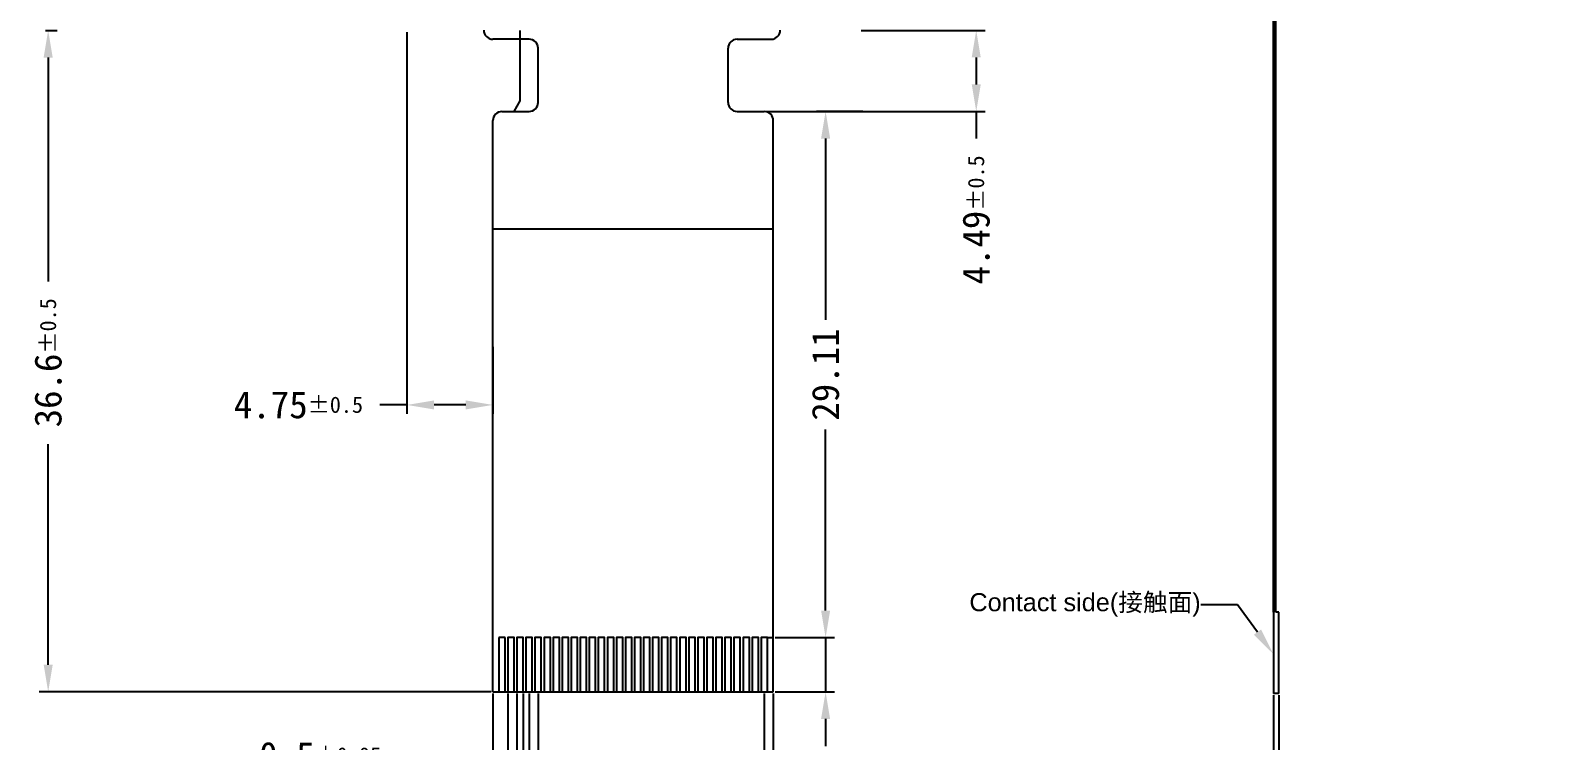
# Model space of a CAD drawing. Header units: millimetres. Extents: x 3150 to 3893, y 1403 to 2132.
# Drawn here: x 3349.5 to 3433.4, y 1981.7 to 2021 of the extents above; entities that cross this region are included whole.
import ezdxf
from ezdxf import colors
from ezdxf.entities.mleader import LeaderData, LeaderLine
from ezdxf.math import Vec2, Vec3

# ---------------------------------------------------------------- set-up
doc = ezdxf.new("R2010")
doc.units = ezdxf.units.MM
for name, color, linetype in [('2-BL-FPC', 2, 'Continuous'), ('3-LCD-FPC', 40, 'Continuous'), ('6-标注', 7, 'Continuous')]:
    doc.layers.add(name, color=color, linetype=linetype)
doc.styles.get("Standard").update_dxf_attribs({"font": 'arial.ttf'})
doc.styles.add('仿宋', font='')
doc.styles.get('仿宋').set_extended_font_data('仿宋_GB2312')
doc.dimstyles.new('_A1.5-公差0.05', dxfattribs={"dimtxt": 1.5, "dimasz": 1.5, "dimexe": 0.5, "dimexo": 0.1, "dimgap": 0.5, "dimtad": 0, "dimdsep": 46, "dimtxsty": '仿宋', "dimcen": 1.5, "dimclrd": 7, "dimclre": 7, "dimclrt": 7, "dimadec": 0, "dimazin": 2, "dimtol": 1, "dimtp": 0.05, "dimtm": 0.05, "dimtfac": 0.6, "dimtmove": 0, "dimatfit": 3, "dimfxl": 1, "dimtolj": 1, "dimarcsym": 0})
doc.dimstyles.new('_A1.5-公差0.5', dxfattribs={"dimtxt": 1.5, "dimasz": 1.5, "dimexe": 0.5, "dimexo": 0.1, "dimgap": 0.5, "dimtad": 0, "dimdsep": 46, "dimtxsty": '仿宋', "dimcen": 1.5, "dimclrd": 7, "dimclre": 7, "dimclrt": 7, "dimadec": 0, "dimazin": 2, "dimtol": 1, "dimtp": 0.5, "dimtm": 0.5, "dimtfac": 0.6, "dimtmove": 0, "dimatfit": 3, "dimfxl": 1, "dimtolj": 1, "dimarcsym": 0})
doc.dimstyles.new('_A1.5-无公差2', dxfattribs={"dimtxt": 1.5, "dimasz": 1.5, "dimexe": 0.5, "dimexo": 0.1, "dimgap": 0.5, "dimtad": 0, "dimdsep": 46, "dimtxsty": '仿宋', "dimcen": 1.5, "dimclrd": 7, "dimclre": 7, "dimclrt": 7, "dimadec": 0, "dimazin": 2, "dimtp": 0.05, "dimtm": 0.05, "dimtfac": 0.6, "dimtmove": 0, "dimatfit": 3, "dimfxl": 1, "dimtolj": 1, "dimarcsym": 0})

# ---------------------------------------------------------------- blocks, each defined once
blk = doc.blocks.new('*D234')
at = {"layer": '6-标注', "color": 7, "lineweight": -2, "transparency": 16777216}
for p, q in [((3350.278, 2020.981), (3350.935, 2020.981)), ((3350.435, 2019.481), (3350.435, 2007.091)), ((3350.435, 1985.886), (3350.435, 1998.091)), ((3374.918, 1984.386), (3349.935, 1984.386))]:
    blk.add_line(p, q, dxfattribs=at)
at = {"layer": '6-标注', "color": 7, "transparency": 16777216}
for points in [[(3350.185, 2019.481), (3350.685, 2019.481), (3350.435, 2020.981)], [(3350.185, 1985.886), (3350.685, 1985.886), (3350.435, 1984.386)]]:
    blk.add_solid(points, dxfattribs=at)
at = {"layer": 'Defpoints', "color": 0, "transparency": 16777216}
for p in [(3350.178, 2020.981), (3350.435, 2020.981), (3375.018, 1984.386)]:
    blk.add_point(p, dxfattribs=at)
at = {"layer": '6-标注', "color": 7, "transparency": 16777216, "insert": (3350.435, 2002.591), "char_height": 1.5, "attachment_point": 5, "rotation": 90, "style": '仿宋'}
blk.add_mtext('\\A1;36.6{\\H0.9;±0.5}', dxfattribs=at)
blk = doc.blocks.new('*D223')
at = {"layer": '6-标注', "color": 7, "lineweight": -2, "transparency": 16777216}
for p, q in [((3370.268, 2020.886), (3370.268, 1999.761)), ((3375.018, 2003.468), (3375.018, 1999.761)), ((3370.268, 2000.261), (3368.768, 2000.261)), ((3373.518, 2000.261), (3371.768, 2000.261))]:
    blk.add_line(p, q, dxfattribs=at)
at = {"layer": '6-标注', "color": 7, "transparency": 16777216}
for points in [[(3371.768, 2000.511), (3371.768, 2000.011), (3370.268, 2000.261)], [(3373.518, 2000.511), (3373.518, 2000.011), (3375.018, 2000.261)]]:
    blk.add_solid(points, dxfattribs=at)
at = {"layer": 'Defpoints', "color": 0, "transparency": 16777216}
for p in [(3370.268, 2020.986), (3375.018, 2003.568), (3375.018, 2000.261)]:
    blk.add_point(p, dxfattribs=at)
at = {"layer": '6-标注', "color": 7, "transparency": 16777216, "insert": (3364.268, 2000.261), "char_height": 1.5, "attachment_point": 5, "style": '仿宋'}
blk.add_mtext('\\A1;4.75{\\H0.9;±0.5}', dxfattribs=at)
blk = doc.blocks.new('*D235')
at = {"layer": '6-标注', "color": 7, "lineweight": -2, "transparency": 16777216}
for p, q in [((3375.843, 1984.286), (3375.843, 1973.988)), ((3390.018, 1984.286), (3390.018, 1973.988)), ((3375.843, 1974.488), (3374.343, 1974.488)), ((3388.518, 1974.488), (3377.343, 1974.488))]:
    blk.add_line(p, q, dxfattribs=at)
at = {"layer": '6-标注', "color": 7, "transparency": 16777216}
for points in [[(3377.343, 1974.738), (3377.343, 1974.238), (3375.843, 1974.488)], [(3388.518, 1974.738), (3388.518, 1974.238), (3390.018, 1974.488)]]:
    blk.add_solid(points, dxfattribs=at)
at = {"layer": 'Defpoints', "color": 0, "transparency": 16777216}
for p in [(3375.843, 1984.386), (3390.018, 1984.386), (3390.018, 1974.488)]:
    blk.add_point(p, dxfattribs=at)
at = {"layer": '6-标注', "color": 7, "transparency": 16777216, "insert": (3361.022, 1974.488), "char_height": 1.5, "attachment_point": 5, "style": '仿宋'}
blk.add_mtext('\\A1;P0.5*(30-1)=14.18{\\H0.9;±0.05}', dxfattribs=at)
blk = doc.blocks.new('*D236')
at = {"layer": '6-标注', "color": 7, "lineweight": -2, "transparency": 16777216}
for p, q in [((3376.343, 1984.286), (3376.343, 1977.431)), ((3376.693, 1984.286), (3376.693, 1977.431)), ((3374.843, 1977.931), (3370.18, 1977.931)), ((3376.693, 1977.931), (3376.343, 1977.931)), ((3378.193, 1977.931), (3379.693, 1977.931))]:
    blk.add_line(p, q, dxfattribs=at)
at = {"layer": '6-标注', "color": 7, "transparency": 16777216}
for points in [[(3374.843, 1978.181), (3374.843, 1977.681), (3376.343, 1977.931)], [(3378.193, 1978.181), (3378.193, 1977.681), (3376.693, 1977.931)]]:
    blk.add_solid(points, dxfattribs=at)
at = {"layer": 'Defpoints', "color": 0, "transparency": 16777216}
for p in [(3376.343, 1984.386), (3376.693, 1984.386), (3376.693, 1977.931)]:
    blk.add_point(p, dxfattribs=at)
at = {"layer": '6-标注', "color": 7, "transparency": 16777216, "insert": (3365.251, 1977.931), "char_height": 1.5, "attachment_point": 5, "style": '仿宋'}
blk.add_mtext('\\A1;0.35{\\H0.9;±0.05}', dxfattribs=at)
blk = doc.blocks.new('*D225')
at = {"layer": '6-标注', "color": 7, "lineweight": -2, "transparency": 16777216}
for p, q in [((3377.018, 1984.286), (3377.018, 1980.358)), ((3377.518, 1984.286), (3377.518, 1980.358)), ((3375.518, 1980.858), (3369.677, 1980.858)), ((3377.518, 1980.858), (3377.018, 1980.858)), ((3379.018, 1980.858), (3380.518, 1980.858))]:
    blk.add_line(p, q, dxfattribs=at)
at = {"layer": '6-标注', "color": 7, "transparency": 16777216}
for points in [[(3375.518, 1981.108), (3375.518, 1980.608), (3377.018, 1980.858)], [(3379.018, 1981.108), (3379.018, 1980.608), (3377.518, 1980.858)]]:
    blk.add_solid(points, dxfattribs=at)
at = {"layer": 'Defpoints', "color": 0, "transparency": 16777216}
for p in [(3377.018, 1984.386), (3377.518, 1984.386), (3377.518, 1980.858)]:
    blk.add_point(p, dxfattribs=at)
at = {"layer": '6-标注', "color": 7, "transparency": 16777216, "insert": (3365.463, 1980.858), "char_height": 1.5, "attachment_point": 5, "style": '仿宋'}
blk.add_mtext('\\A1;0.5{\\H0.9;±0.05}', dxfattribs=at)
blk = doc.blocks.new('*D226')
at = {"layer": '6-标注', "color": 7, "lineweight": -2, "transparency": 16777216}
for p, q in [((3418.162, 1984.196), (3418.162, 1973.935)), ((3418.462, 1984.196), (3418.462, 1973.935)), ((3416.662, 1974.435), (3415.162, 1974.435)), ((3418.162, 1974.435), (3418.462, 1974.435)), ((3419.962, 1974.435), (3421.462, 1974.435))]:
    blk.add_line(p, q, dxfattribs=at)
at = {"layer": '6-标注', "color": 7, "transparency": 16777216}
for points in [[(3416.662, 1974.685), (3416.662, 1974.185), (3418.162, 1974.435)], [(3419.962, 1974.685), (3419.962, 1974.185), (3418.462, 1974.435)]]:
    blk.add_solid(points, dxfattribs=at)
at = {"layer": 'Defpoints', "color": 0, "transparency": 16777216}
for p in [(3418.162, 1984.296), (3418.462, 1984.296), (3418.462, 1974.435)]:
    blk.add_point(p, dxfattribs=at)
at = {"layer": '6-标注', "color": 7, "transparency": 16777216, "insert": (3432.857, 1974.435), "char_height": 1.5, "attachment_point": 5, "style": '仿宋'}
blk.add_mtext('\\A1;FPC+PI补强=0.3{\\H0.9;±0.05}', dxfattribs=at)
blk = doc.blocks.new('*D237')
at = {"layer": '6-标注', "color": 7, "lineweight": -2, "transparency": 16777216}
for p, q in [((3395.368, 2020.986), (3402.234, 2020.986)), ((3401.734, 2019.486), (3401.734, 2017.996)), ((3390.118, 2016.496), (3402.234, 2016.496)), ((3401.734, 2016.496), (3401.734, 2014.996))]:
    blk.add_line(p, q, dxfattribs=at)
at = {"layer": '6-标注', "color": 7, "transparency": 16777216}
for points in [[(3401.484, 2019.486), (3401.984, 2019.486), (3401.734, 2020.986)], [(3401.484, 2017.996), (3401.984, 2017.996), (3401.734, 2016.496)]]:
    blk.add_solid(points, dxfattribs=at)
at = {"layer": 'Defpoints', "color": 0, "transparency": 16777216}
for p in [(3395.268, 2020.986), (3401.734, 2020.986), (3390.018, 2016.496)]:
    blk.add_point(p, dxfattribs=at)
at = {"layer": '6-标注', "color": 7, "transparency": 16777216, "insert": (3401.734, 2010.496), "char_height": 1.5, "attachment_point": 5, "rotation": 90, "style": '仿宋'}
blk.add_mtext('\\A1;4.49{\\H0.9;±0.5}', dxfattribs=at)
blk = doc.blocks.new('*D224')
at = {"layer": '6-标注', "color": 7, "lineweight": -2, "transparency": 16777216}
for p, q in [((3395.461, 2016.496), (3392.908, 2016.496)), ((3393.408, 2014.996), (3393.408, 2004.977)), ((3393.408, 1988.886), (3393.408, 1998.905)), ((3390.618, 1987.386), (3393.908, 1987.386))]:
    blk.add_line(p, q, dxfattribs=at)
at = {"layer": '6-标注', "color": 7, "transparency": 16777216}
for points in [[(3393.158, 2014.996), (3393.658, 2014.996), (3393.408, 2016.496)], [(3393.158, 1988.886), (3393.658, 1988.886), (3393.408, 1987.386)]]:
    blk.add_solid(points, dxfattribs=at)
at = {"layer": 'Defpoints', "color": 0, "transparency": 16777216}
for p in [(3393.408, 2016.496), (3395.561, 2016.496), (3390.518, 1987.386)]:
    blk.add_point(p, dxfattribs=at)
at = {"layer": '6-标注', "color": 7, "transparency": 16777216, "insert": (3393.408, 2001.941), "char_height": 1.5, "attachment_point": 5, "rotation": 90, "style": '仿宋'}
blk.add_mtext('\\A1;29.11', dxfattribs=at)
blk = doc.blocks.new('*D238')
at = {"layer": '6-标注', "color": 7, "lineweight": -2, "transparency": 16777216}
for p, q in [((3393.408, 1988.886), (3393.408, 1990.386)), ((3390.618, 1987.386), (3393.908, 1987.386)), ((3393.408, 1987.386), (3393.408, 1984.386)), ((3390.618, 1984.386), (3393.908, 1984.386)), ((3393.408, 1982.886), (3393.408, 1981.386))]:
    blk.add_line(p, q, dxfattribs=at)
at = {"layer": '6-标注', "color": 7, "transparency": 16777216}
for points in [[(3393.158, 1988.886), (3393.658, 1988.886), (3393.408, 1987.386)], [(3393.158, 1982.886), (3393.658, 1982.886), (3393.408, 1984.386)]]:
    blk.add_solid(points, dxfattribs=at)
at = {"layer": 'Defpoints', "color": 0, "transparency": 16777216}
for p in [(3390.518, 1987.386), (3390.518, 1984.386), (3393.408, 1984.386)]:
    blk.add_point(p, dxfattribs=at)
at = {"layer": '6-标注', "color": 7, "transparency": 16777216, "insert": (3393.408, 1980.386), "char_height": 1.5, "attachment_point": 5, "rotation": 90, "style": '仿宋'}
blk.add_mtext('\\A1;3', dxfattribs=at)
blk = doc.blocks.new('*D239')
at = {"layer": '6-标注', "color": 7, "lineweight": -2, "transparency": 16777216}
for p, q in [((3375.018, 1984.286), (3375.018, 1970.865)), ((3390.518, 1984.286), (3390.518, 1970.865)), ((3376.518, 1971.365), (3380.807, 1971.365)), ((3389.018, 1971.365), (3386.092, 1971.365))]:
    blk.add_line(p, q, dxfattribs=at)
at = {"layer": '6-标注', "color": 7, "transparency": 16777216}
for points in [[(3376.518, 1971.615), (3376.518, 1971.115), (3375.018, 1971.365)], [(3389.018, 1971.615), (3389.018, 1971.115), (3390.518, 1971.365)]]:
    blk.add_solid(points, dxfattribs=at)
at = {"layer": 'Defpoints', "color": 0, "transparency": 16777216}
for p in [(3375.018, 1984.386), (3390.518, 1984.386), (3390.518, 1971.365)]:
    blk.add_point(p, dxfattribs=at)
at = {"layer": '6-标注', "color": 7, "transparency": 16777216, "insert": (3383.449, 1971.365), "char_height": 1.5, "attachment_point": 5, "style": '仿宋'}
blk.add_mtext('\\A1;15.5', dxfattribs=at)

msp = doc.modelspace()

# ---------------------------------------------------------------- linework, layer by layer
at = {"color": 40}
for p, q in [((3376.1953, 2016.4959), (3376.1953, 2016.4959)), ((3375.0181, 2009.9959), (3390.5181, 2009.9959))]:
    msp.add_line(p, q, dxfattribs=at)
at = {"layer": '2-BL-FPC', "color": 7}
for p, q in [((3376.5181, 2017.0891), (3376.5181, 2020.9859)), ((3376.1953, 2016.4959), (3376.5181, 2017.0891))]:
    msp.add_line(p, q, dxfattribs=at)
at = {"layer": '3-LCD-FPC', "color": 40}
for p, q in [((3418.1618, 1988.7959), (3418.1618, 2022.4959)), ((3418.1618, 2022.4959), (3418.1618, 1984.2959)), ((3418.2918, 1988.7959), (3418.2918, 2022.4959)), ((3377.0181, 2020.4959), (3375.0131, 2020.4959)), ((3388.5181, 2020.4959), (3390.4031, 2020.4959)), ((3377.5181, 2016.9959), (3377.5181, 2019.9959)), ((3388.0181, 2016.9959), (3388.0181, 2019.9959)), ((3375.0181, 1984.3859), (3375.0181, 2015.9959)), ((3375.5181, 2016.4959), (3377.0181, 2016.4959)), ((3377.0181, 2016.4959), (3377.0181, 2016.4959)), ((3388.5181, 2016.4959), (3388.5181, 2016.4959)), ((3388.5181, 2016.4959), (3390.0181, 2016.4959)), ((3390.5181, 1984.3859), (3390.5181, 2015.9959)), ((3418.4618, 1988.7959), (3418.2918, 1988.7959)), ((3418.4618, 1984.2959), (3418.4618, 1988.7959)), ((3375.6931, 1987.3859), (3375.3431, 1987.3859)), ((3375.3431, 1987.3859), (3375.3431, 1984.3859)), ((3375.6931, 1984.3859), (3375.6931, 1987.3859)), ((3390.1931, 1987.3859), (3390.5181, 1987.3859)), ((3375.0181, 1984.3859), (3390.5181, 1984.3859)), ((3375.3431, 1984.3859), (3375.6931, 1984.3859)), ((3418.4618, 1984.2959), (3418.1618, 1984.2959))]:
    msp.add_line(p, q, dxfattribs=at)
for points in [[(3375.8431, 1984.3859), (3376.1931, 1984.3859), (3376.1931, 1987.3859), (3375.8431, 1987.3859)], [(3376.3431, 1984.3859), (3376.6931, 1984.3859), (3376.6931, 1987.3859), (3376.3431, 1987.3859)], [(3376.8431, 1984.3859), (3377.1931, 1984.3859), (3377.1931, 1987.3859), (3376.8431, 1987.3859)], [(3377.3431, 1984.3859), (3377.6931, 1984.3859), (3377.6931, 1987.3859), (3377.3431, 1987.3859)], [(3377.8431, 1984.3859), (3378.1931, 1984.3859), (3378.1931, 1987.3859), (3377.8431, 1987.3859)], [(3378.3431, 1984.3859), (3378.6931, 1984.3859), (3378.6931, 1987.3859), (3378.3431, 1987.3859)], [(3378.8431, 1984.3859), (3379.1931, 1984.3859), (3379.1931, 1987.3859), (3378.8431, 1987.3859)], [(3379.3431, 1984.3859), (3379.6931, 1984.3859), (3379.6931, 1987.3859), (3379.3431, 1987.3859)], [(3379.8431, 1984.3859), (3380.1931, 1984.3859), (3380.1931, 1987.3859), (3379.8431, 1987.3859)], [(3380.3431, 1984.3859), (3380.6931, 1984.3859), (3380.6931, 1987.3859), (3380.3431, 1987.3859)], [(3380.8431, 1984.3859), (3381.1931, 1984.3859), (3381.1931, 1987.3859), (3380.8431, 1987.3859)], [(3381.3431, 1984.3859), (3381.6931, 1984.3859), (3381.6931, 1987.3859), (3381.3431, 1987.3859)], [(3381.8431, 1984.3859), (3382.1931, 1984.3859), (3382.1931, 1987.3859), (3381.8431, 1987.3859)], [(3382.3431, 1984.3859), (3382.6931, 1984.3859), (3382.6931, 1987.3859), (3382.3431, 1987.3859)], [(3382.8431, 1984.3859), (3383.1931, 1984.3859), (3383.1931, 1987.3859), (3382.8431, 1987.3859)], [(3383.3431, 1984.3859), (3383.6931, 1984.3859), (3383.6931, 1987.3859), (3383.3431, 1987.3859)], [(3383.8431, 1984.3859), (3384.1931, 1984.3859), (3384.1931, 1987.3859), (3383.8431, 1987.3859)], [(3384.3431, 1984.3859), (3384.6931, 1984.3859), (3384.6931, 1987.3859), (3384.3431, 1987.3859)], [(3384.8431, 1984.3859), (3385.1931, 1984.3859), (3385.1931, 1987.3859), (3384.8431, 1987.3859)], [(3385.3431, 1984.3859), (3385.6931, 1984.3859), (3385.6931, 1987.3859), (3385.3431, 1987.3859)], [(3385.8431, 1984.3859), (3386.1931, 1984.3859), (3386.1931, 1987.3859), (3385.8431, 1987.3859)], [(3386.3431, 1984.3859), (3386.6931, 1984.3859), (3386.6931, 1987.3859), (3386.3431, 1987.3859)], [(3386.8431, 1984.3859), (3387.1931, 1984.3859), (3387.1931, 1987.3859), (3386.8431, 1987.3859)], [(3387.3431, 1984.3859), (3387.6931, 1984.3859), (3387.6931, 1987.3859), (3387.3431, 1987.3859)], [(3387.8431, 1984.3859), (3388.1931, 1984.3859), (3388.1931, 1987.3859), (3387.8431, 1987.3859)], [(3388.3431, 1984.3859), (3388.6931, 1984.3859), (3388.6931, 1987.3859), (3388.3431, 1987.3859)], [(3388.8431, 1984.3859), (3389.1931, 1984.3859), (3389.1931, 1987.3859), (3388.8431, 1987.3859)], [(3389.3431, 1984.3859), (3389.6931, 1984.3859), (3389.6931, 1987.3859), (3389.3431, 1987.3859)], [(3389.8431, 1984.3859), (3390.1931, 1984.3859), (3390.1931, 1987.3859), (3389.8431, 1987.3859)]]:
    msp.add_lwpolyline(points, close=True, dxfattribs=at)
for centre, start, end in [((3375.0131, 2020.9959), 180, 270), ((3390.4031, 2020.9959), 270, 0), ((3377.0181, 2019.9959), 0, 90), ((3388.5181, 2019.9959), 90, 180), ((3377.0181, 2016.9959), 270, 0), ((3388.5181, 2016.9959), 180, 270), ((3375.5181, 2015.9959), 90, 180), ((3390.0181, 2015.9959), 0, 90)]:
    msp.add_arc(centre, 0.5, start, end, dxfattribs=at)

# ---------------------------------------------------------------- dimensions: what is measured, and where the dimension line sits
at = {"layer": '6-标注', "color": 40}
for base, p1, p2, dimstyle, picture, middle in [((3350.4347651835, 2020.9809062046), (3375.0180690632, 1984.3859062046), (3350.1783534069, 2020.9809062046), '_A1.5-公差0.5', '*D234', (3350.4347651835, 2002.5910561004)), ((3401.7339, 2020.9859), (3390.0181, 2016.4959), (3395.2681, 2020.9859), '_A1.5-公差0.5', '*D237', (3401.7339, 2010.4959)), ((3393.4076, 1984.3859), (3390.5181, 1987.3859), (3390.5181, 1984.3859), '_A1.5-无公差2', '*D238', (3393.4076, 1980.3859))]:
    dim = msp.add_linear_dim(base=base, p1=p1, p2=p2, angle=90, dimstyle=dimstyle, dxfattribs=at)
    dim.commit()
    dim.dimension.update_dxf_attribs({"geometry": picture, "text_midpoint": middle, "dimtype": 160})
for base, p1, p2, dimstyle, picture, middle in [((3375.0181, 2000.2614), (3370.2681, 2020.9859), (3375.0181, 2003.5678), '_A1.5-公差0.5', '*D223', (3364.2681, 2000.2614)), ((3376.6931, 1977.9308), (3376.3431, 1984.3859), (3376.6931, 1984.3859), '_A1.5-公差0.05', '*D236', (3365.251, 1977.9308)), ((3377.5181, 1980.8584), (3377.0181, 1984.3859), (3377.5181, 1984.3859), '_A1.5-公差0.05', '*D225', (3365.4626, 1980.8584)), ((3390.5181, 1971.3647), (3375.0181, 1984.3859), (3390.5181, 1984.3859), '_A1.5-无公差2', '*D239', (3383.4495, 1971.3647))]:
    dim = msp.add_linear_dim(base=base, p1=p1, p2=p2, dimstyle=dimstyle, dxfattribs=at)
    dim.commit()
    dim.dimension.update_dxf_attribs({"geometry": picture, "text_midpoint": middle, "dimtype": 160})
dim = msp.add_linear_dim(base=(3393.4076, 2016.4959), p1=(3390.5181, 1987.3859), p2=(3395.5605, 2016.4959), angle=90, dimstyle='_A1.5-无公差2', dxfattribs=at)
dim.commit()
dim.dimension.update_dxf_attribs({"geometry": '*D224', "text_midpoint": (3393.4076, 2001.9409)})
dim = msp.add_linear_dim(base=(3390.0180690632, 1974.4881044557), p1=(3375.8430690632, 1984.3859062046), p2=(3390.0180690632, 1984.3859062046), text='P0.5*(30-1)=<>', dimstyle='_A1.5-公差0.05', dxfattribs=at)
dim.commit()
dim.dimension.update_dxf_attribs({"geometry": '*D235', "text_midpoint": (3361.0216404917, 1974.4881044557), "dimtype": 160})
dim = msp.add_linear_dim(base=(3418.4618, 1974.4353), p1=(3418.1618, 1984.2959), p2=(3418.4618, 1984.2959), text='FPC+PI补强=<>', dimstyle='_A1.5-公差0.05', dxfattribs=at)
dim.commit()
dim.dimension.update_dxf_attribs({"geometry": '*D226', "text_midpoint": (3432.8571, 1974.4353)})

# ---------------------------------------------------------------- leaders
ml = msp.add_multileader_mtext('Standard')
ml.set_content('Contact side({\\fSimSun|b0|i0|c134|p2;接触面})', color=256)
ml.set_leader_properties()
ml.build(insert=Vec2(0, 0))
ml.multileader.update_dxf_attribs({"dogleg_length": 2, "arrow_head_size": 1.5})
ctx = ml.context
ctx.base_point, ctx.char_height, ctx.arrow_head_size, ctx.landing_gap_size, ctx.plane_origin = Vec3(3401.2748, 1989.199), 1, 1.5, 0, Vec3(3418.1618, 1986.4775)
ctx.text_align_type = 2
notes = []
notes.append((ctx, [(0, (1, 1, 0), (3416.1758, 1989.199), (-1, 0), 2.0348, [(0, [(3418.1618, 1986.4775)], 0, [])])]))
ctx.mtext.insert, ctx.mtext.alignment, ctx.mtext.flow_direction = Vec3(3414.141, 1989.846), 3, 5
for ctx, leaders in notes:
    for number, flags, end, landing, length, lines in leaders:
        leader = LeaderData()
        leader.index, (leader.has_last_leader_line, leader.has_dogleg_vector, leader.attachment_direction) = number, flags
        leader.last_leader_point, leader.dogleg_vector, leader.dogleg_length = Vec3(end), Vec3(landing), length
        for number, points, colour, breaks in lines:
            line = LeaderLine()
            line.index, line.vertices, line.color, line.breaks = number, Vec3.list(points), colors.encode_raw_color(colour), breaks
            leader.lines.append(line)
        ctx.leaders.append(leader)

doc.saveas('drawing.dxf')
